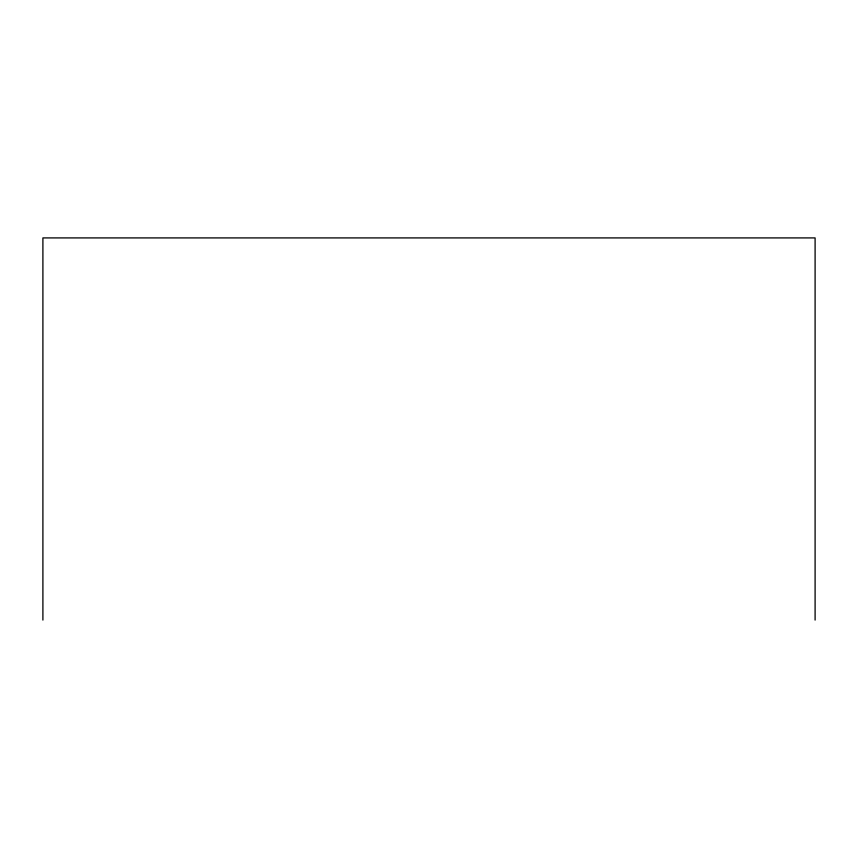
<?xml version="1.0" encoding="UTF-8"?>
<svg xmlns="http://www.w3.org/2000/svg" width="858" height="858" viewBox="0 0 858 858"><rect width="100%" height="100%" fill="white"/><g stroke="black" fill="none" stroke-linecap="round" stroke-linejoin="round"><path stroke-width="1.29" d="M815.1 620.087L815.1 237.913L42.9 237.913L42.9 620.087"/></g></svg>
